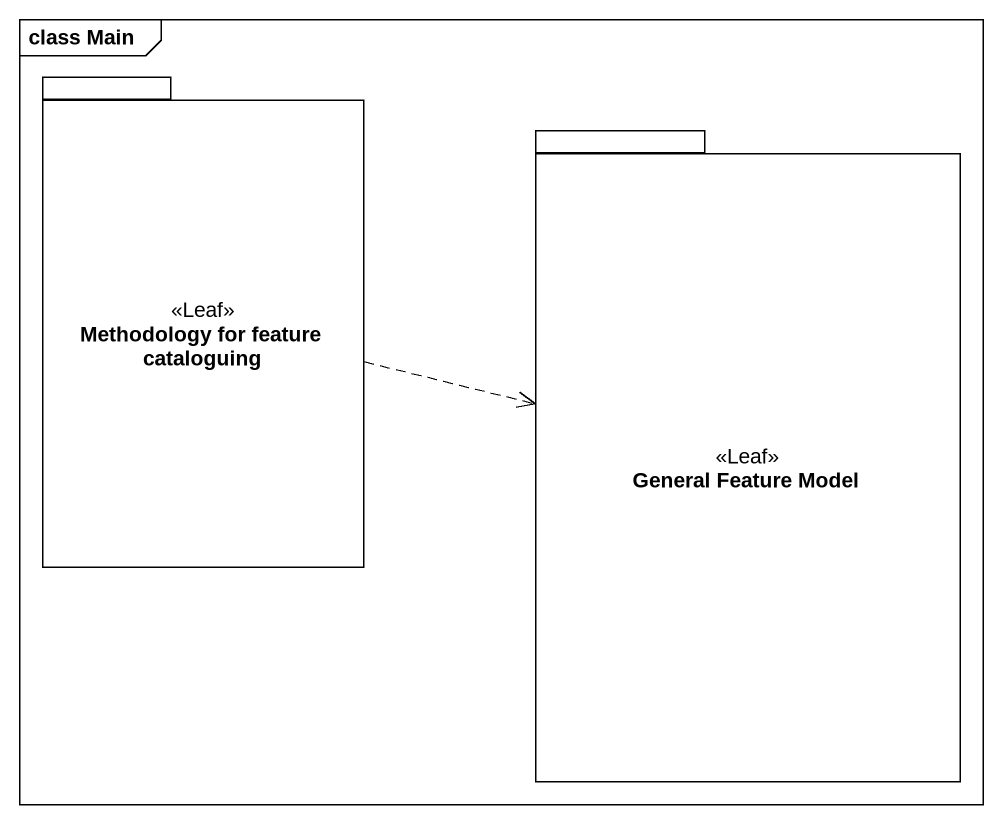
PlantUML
@startuml
mainframe class Main
package "Methodology for feature cataloguing" as Methodology_for_feature <<Leaf>> {
}
package "General Feature Model" as General_Feature_Model <<Leaf>> {
}
Methodology_for_feature .right.> General_Feature_Model
@enduml
